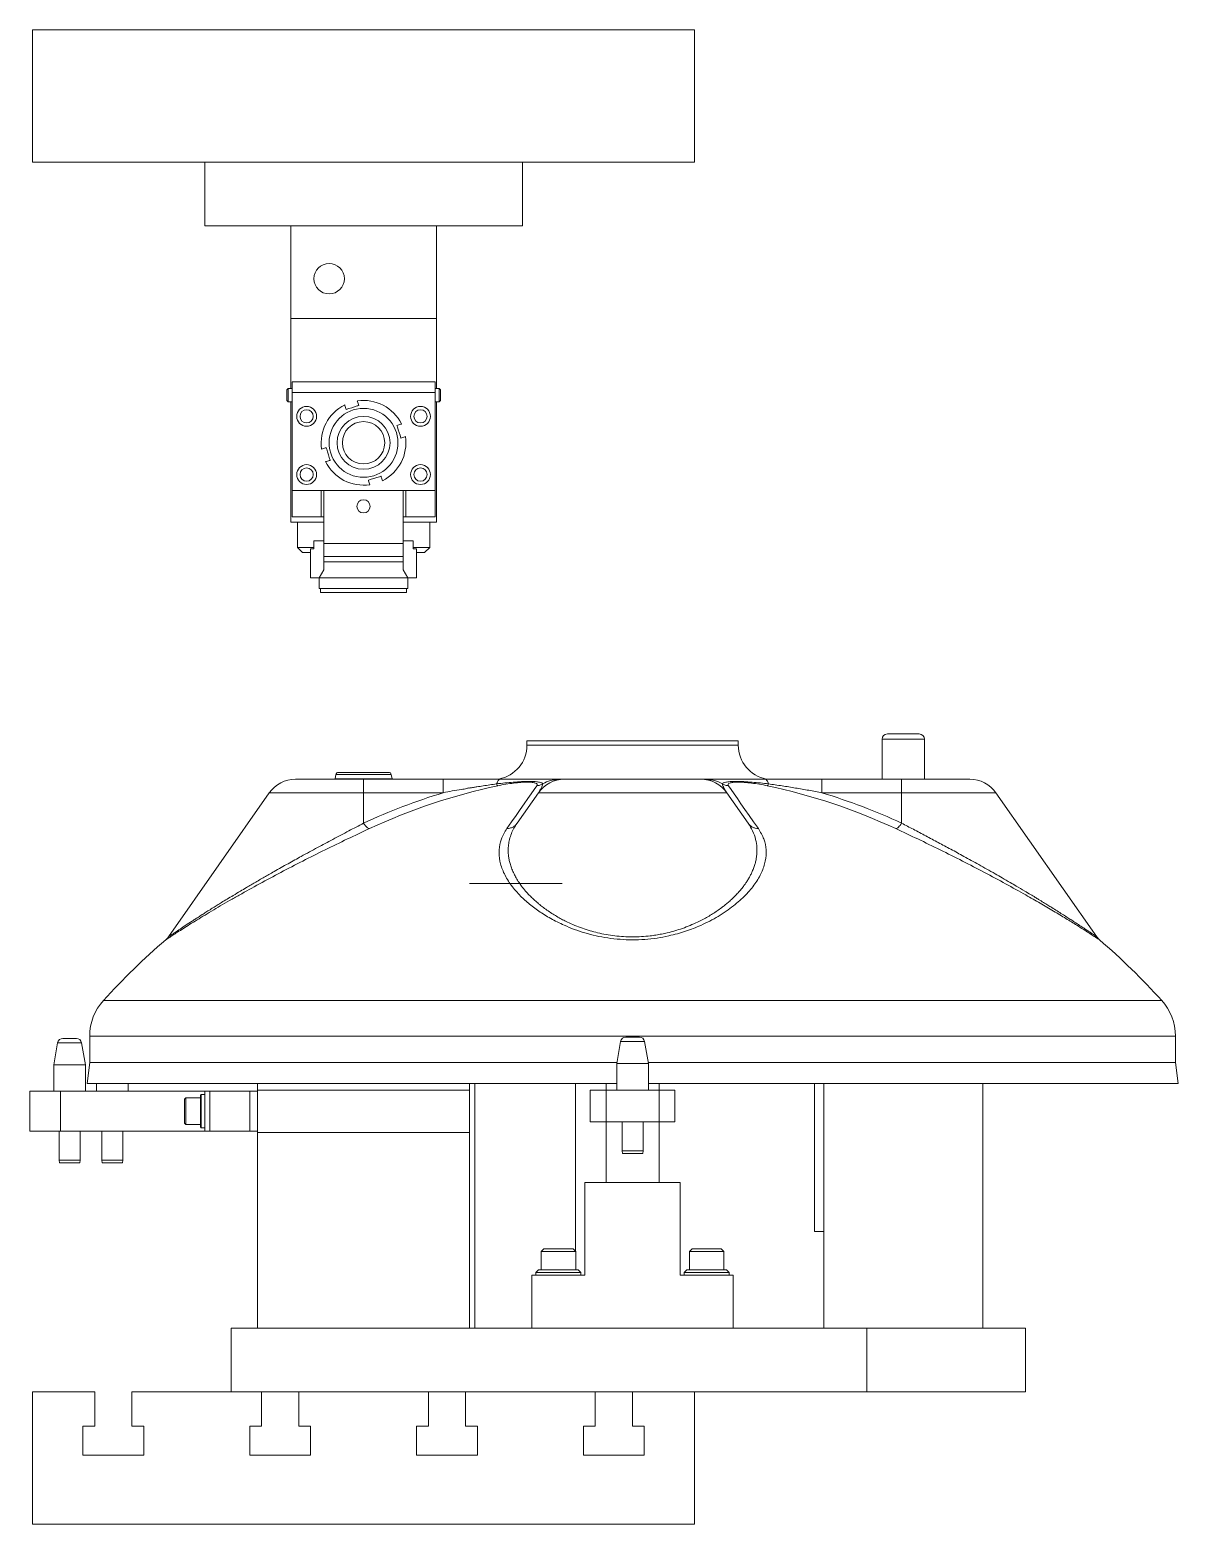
# Model space of a CAD drawing. Header units: millimetres. Extents: x -21 to 4031, y 177 to 2811.
# Drawn here: x 2342 to 2776, y 913 to 1478 of the extents above; entities that cross this region are included whole.
import ezdxf

# ---------------------------------------------------------------- set-up
doc = ezdxf.new("R2010")
doc.units = ezdxf.units.MM

msp = doc.modelspace()

# ---------------------------------------------------------------- linework, layer by layer
at = {"color": 7, "linetype": 'Continuous', "lineweight": 15}
for p, q in [((2343.05, 1477.77), (2343.05, 1427.77)), ((2343.05, 1477.77), (2593.05, 1477.77)), ((2593.05, 1477.77), (2593.05, 1427.77)), ((2343.05, 1427.77), (2593.05, 1427.77)), ((2408.05, 1427.77), (2408.05, 1403.77)), ((2528.05, 1427.77), (2528.05, 1403.77)), ((2408.05, 1403.77), (2528.05, 1403.77)), ((2440.55, 1403.77), (2440.55, 1368.77)), ((2495.55, 1403.77), (2495.55, 1368.77)), ((2440.55, 1368.77), (2495.55, 1368.77)), ((2440.55, 1368.77), (2440.55, 1342.27)), ((2495.55, 1368.77), (2495.55, 1342.27)), ((2441.05, 1340.77), (2441.05, 1344.77)), ((2441.05, 1344.77), (2495.05, 1344.77)), ((2495.05, 1344.77), (2495.05, 1340.77)), ((2439.55, 1342.27), (2439.05, 1341.77)), ((2439.05, 1337.77), (2439.05, 1341.77)), ((2441.05, 1342.27), (2439.55, 1342.27)), ((2439.55, 1342.27), (2439.55, 1337.27)), ((2441.05, 1340.77), (2441.05, 1303.77)), ((2495.05, 1340.77), (2441.05, 1340.77)), ((2496.55, 1342.27), (2495.05, 1342.27)), ((2495.05, 1303.77), (2495.05, 1340.77)), ((2497.05, 1341.77), (2496.55, 1342.27)), ((2496.55, 1337.27), (2496.55, 1342.27)), ((2497.05, 1341.77), (2497.05, 1337.77)), ((2439.05, 1337.77), (2439.55, 1337.27)), ((2439.55, 1337.27), (2441.05, 1337.27)), ((2440.55, 1337.27), (2440.55, 1291.77)), ((2495.05, 1337.27), (2496.55, 1337.27)), ((2495.55, 1337.27), (2495.55, 1291.77)), ((2496.55, 1337.27), (2497.05, 1337.77)), ((2441.05, 1303.77), (2495.05, 1303.77)), ((2441.05, 1303.77), (2441.05, 1293.77)), ((2452.05, 1303.77), (2452.05, 1293.77)), ((2453.05, 1283.77), (2453.05, 1303.77)), ((2483.05, 1303.77), (2483.05, 1283.77)), ((2484.05, 1293.77), (2484.05, 1303.77)), ((2495.05, 1293.77), (2495.05, 1303.77)), ((2441.05, 1293.77), (2452.05, 1293.77)), ((2452.05, 1293.77), (2453.05, 1293.77)), ((2483.05, 1293.77), (2484.05, 1293.77)), ((2484.05, 1293.77), (2495.05, 1293.77)), ((2440.55, 1291.77), (2453.05, 1291.77)), ((2443.05, 1291.77), (2443.05, 1282.27)), ((2483.05, 1291.77), (2495.55, 1291.77)), ((2493.05, 1282.27), (2493.05, 1291.77)), ((2443.05, 1282.27), (2445.05, 1280.27)), ((2443.05, 1282.27), (2449.29, 1282.27)), ((2448.05, 1281.77), (2448.05, 1270.77)), ((2449.29, 1281.77), (2448.05, 1281.77)), ((2449.29, 1284.77), (2449.29, 1281.77)), ((2449.29, 1284.77), (2453.05, 1284.77)), ((2453.05, 1283.77), (2483.05, 1283.77)), ((2453.05, 1283.77), (2453.05, 1278.77)), ((2483.05, 1284.77), (2486.8, 1284.77)), ((2483.05, 1283.77), (2483.05, 1278.77)), ((2486.8, 1281.77), (2486.8, 1284.77)), ((2486.8, 1282.27), (2493.05, 1282.27)), ((2488.05, 1281.77), (2486.8, 1281.77)), ((2488.05, 1281.77), (2488.05, 1270.77)), ((2491.05, 1280.27), (2493.05, 1282.27)), ((2448.05, 1280.27), (2445.05, 1280.27)), ((2483.05, 1278.77), (2453.05, 1278.77)), ((2453.05, 1278.77), (2453.05, 1276.77)), ((2453.05, 1276.77), (2483.05, 1276.77)), ((2453.05, 1273.77), (2453.05, 1276.77)), ((2483.05, 1276.77), (2483.05, 1278.77)), ((2483.05, 1276.77), (2483.05, 1273.77)), ((2491.05, 1280.27), (2488.05, 1280.27)), ((2448.05, 1270.77), (2451.31, 1270.77)), ((2451.27, 1270.77), (2451.27, 1266.77)), ((2451.31, 1270.77), (2453.05, 1273.77)), ((2484.78, 1270.77), (2451.31, 1270.77)), ((2483.05, 1273.77), (2484.78, 1270.77)), ((2484.78, 1270.77), (2488.05, 1270.77)), ((2484.82, 1266.77), (2484.82, 1270.77)), ((2451.27, 1266.77), (2484.82, 1266.77)), ((2451.8, 1266.77), (2451.8, 1265.27)), ((2451.8, 1265.27), (2484.3, 1265.27)), ((2484.3, 1265.27), (2484.3, 1266.77)), ((2529.75, 1209.22), (2529.75, 1207.53)), ((2609.55, 1209.22), (2529.75, 1209.22)), ((2609.55, 1207.53), (2609.55, 1209.22)), ((2663.85, 1209.77), (2663.85, 1194.67)), ((2665.85, 1211.77), (2677.85, 1211.77)), ((2679.85, 1194.67), (2679.85, 1209.77)), ((2476.85, 1197.27), (2458.58, 1197.27)), ((2477.52, 1197.27), (2476.85, 1197.27)), ((2442.29, 1194.67), (2468.05, 1194.67)), ((2457.59, 1196.44), (2457.3, 1194.77)), ((2457.3, 1194.77), (2457.3, 1194.67)), ((2478.04, 1194.77), (2457.3, 1194.77)), ((2468.05, 1194.67), (2468.05, 1189.55)), ((2468.05, 1194.67), (2498.13, 1194.67)), ((2478.8, 1194.77), (2478.04, 1194.77)), ((2478.8, 1194.77), (2478.5, 1196.44)), ((2478.8, 1194.67), (2478.8, 1194.77)), ((2542.38, 1194.67), (2541.05, 1194.64)), ((2542.5, 1194.67), (2542.38, 1194.67)), ((2543.89, 1194.67), (2595.4, 1194.67)), ((2596.61, 1194.67), (2596.51, 1194.67)), ((2598.24, 1194.64), (2596.61, 1194.67)), ((2641.16, 1194.67), (2671.25, 1194.67)), ((2671.25, 1194.67), (2671.25, 1189.55)), ((2671.25, 1194.67), (2697, 1194.67)), ((2432.46, 1189.55), (2394.33, 1135.09)), ((2468.05, 1189.55), (2468.05, 1178.06)), ((2468.05, 1189.55), (2498.13, 1189.55)), ((2534.06, 1189.55), (2526.02, 1178.06)), ((2534.06, 1189.55), (2605.23, 1189.55)), ((2605.23, 1189.55), (2613.28, 1178.06)), ((2641.16, 1189.55), (2671.25, 1189.55)), ((2671.25, 1189.55), (2671.25, 1178.06)), ((2744.96, 1135.1), (2706.83, 1189.55)), ((2508.05, 1155.27), (2543.05, 1155.27)), ((2354.49, 1096.77), (2359.6, 1096.77)), ((2364.65, 1097.67), (2364.65, 1087.67)), ((2565.12, 1095.62), (2563.65, 1087.27)), ((2567.09, 1097.27), (2572.2, 1097.27)), ((2575.65, 1087.27), (2574.17, 1095.62)), ((2774.65, 1087.67), (2774.65, 1097.67)), ((2352.52, 1095.12), (2351.05, 1086.77)), ((2363.05, 1086.77), (2361.57, 1095.12)), ((2351.05, 1086.77), (2351.05, 1076.77)), ((2363.05, 1086.77), (2351.05, 1086.77)), ((2363.05, 1076.77), (2363.05, 1086.77)), ((2364.65, 1087.67), (2363.65, 1079.67)), ((2364.65, 1087.67), (2563.72, 1087.67)), ((2563.65, 1087.27), (2563.65, 1077.27)), ((2575.65, 1087.27), (2563.65, 1087.27)), ((2575.58, 1087.67), (2774.65, 1087.67)), ((2575.65, 1077.27), (2575.65, 1087.27)), ((2775.65, 1079.67), (2774.65, 1087.67)), ((2363.65, 1079.67), (2563.65, 1079.67)), ((2367.15, 1079.67), (2367.15, 1076.77)), ((2379.15, 1076.77), (2379.15, 1079.67)), ((2428.05, 1079.67), (2428.05, 1077.27)), ((2508.05, 1079.67), (2508.05, 1077.27)), ((2510.05, 1079.67), (2510.05, 987.27)), ((2548.05, 1016.37), (2548.05, 1079.67)), ((2559.65, 1079.67), (2559.65, 1077.27)), ((2575.65, 1079.67), (2775.65, 1079.67)), ((2579.65, 1077.27), (2579.65, 1079.67)), ((2638.35, 1023.77), (2638.35, 1079.67)), ((2641.85, 1079.67), (2641.85, 987.27)), ((2701.85, 987.27), (2701.85, 1079.67)), ((2342.05, 1076.77), (2342.05, 1061.77)), ((2342.05, 1076.77), (2353.58, 1076.77)), ((2353.58, 1076.77), (2353.58, 1061.77)), ((2353.58, 1076.77), (2410.05, 1076.77)), ((2400.95, 1074.27), (2400.45, 1073.77)), ((2400.45, 1067.54), (2400.45, 1073.77)), ((2406.45, 1074.27), (2400.95, 1074.27)), ((2400.95, 1074.27), (2400.95, 1067.35)), ((2406.75, 1075.52), (2406.45, 1075.22)), ((2406.45, 1066.99), (2406.45, 1075.22)), ((2408.05, 1075.52), (2406.75, 1075.52)), ((2406.75, 1075.52), (2406.75, 1066.87)), ((2410.05, 1076.77), (2408.05, 1076.77)), ((2408.05, 1076.77), (2408.05, 1061.77)), ((2410.05, 1076.77), (2410.05, 1061.77)), ((2410.05, 1076.77), (2425.05, 1076.77)), ((2425.05, 1076.77), (2425.05, 1061.77)), ((2428.05, 1076.77), (2425.05, 1076.77)), ((2428.05, 1077.27), (2508.05, 1077.27)), ((2428.05, 1077.27), (2428.05, 1061.27)), ((2508.05, 1077.27), (2508.05, 1061.27)), ((2553.65, 1077.27), (2553.65, 1065.27)), ((2553.65, 1077.27), (2553.67, 1077.27)), ((2553.67, 1077.27), (2553.67, 1065.27)), ((2553.67, 1077.27), (2559.66, 1077.27)), ((2559.66, 1077.27), (2559.66, 1065.27)), ((2559.66, 1077.27), (2579.63, 1077.27)), ((2579.63, 1077.27), (2579.63, 1065.27)), ((2579.63, 1077.27), (2585.62, 1077.27)), ((2585.62, 1077.27), (2585.62, 1065.27)), ((2585.62, 1077.27), (2585.65, 1077.27)), ((2585.65, 1077.27), (2585.65, 1065.27)), ((2400.45, 1064.77), (2400.45, 1067.54)), ((2400.95, 1067.35), (2400.95, 1064.27)), ((2406.45, 1063.32), (2406.45, 1066.99)), ((2342.05, 1061.77), (2353.58, 1061.77)), ((2353.05, 1061.77), (2353.05, 1050.77)), ((2353.58, 1061.77), (2410.05, 1061.77)), ((2361.05, 1050.77), (2361.05, 1061.77)), ((2369.15, 1061.77), (2369.15, 1050.77)), ((2377.15, 1050.77), (2377.15, 1061.77)), ((2400.45, 1064.77), (2400.95, 1064.27)), ((2400.95, 1064.27), (2406.45, 1064.27)), ((2406.45, 1063.32), (2406.75, 1063.02)), ((2406.75, 1066.87), (2406.75, 1063.02)), ((2406.75, 1063.02), (2408.05, 1063.02)), ((2408.05, 1061.77), (2410.05, 1061.77)), ((2410.05, 1061.77), (2425.05, 1061.77)), ((2428.05, 1061.77), (2425.05, 1061.77)), ((2428.05, 1061.27), (2508.05, 1061.27)), ((2428.05, 987.27), (2428.05, 1061.27)), ((2508.05, 1061.27), (2508.05, 987.27)), ((2553.65, 1065.27), (2553.67, 1065.27)), ((2553.67, 1065.27), (2559.66, 1065.27)), ((2559.65, 1065.27), (2559.65, 1042.27)), ((2559.66, 1065.27), (2579.63, 1065.27)), ((2565.65, 1065.27), (2565.65, 1054.27)), ((2573.65, 1054.27), (2573.65, 1065.27)), ((2579.63, 1065.27), (2585.62, 1065.27)), ((2579.65, 1042.27), (2579.65, 1065.27)), ((2585.62, 1065.27), (2585.65, 1065.27)), ((2353.05, 1050.77), (2353.22, 1049.77)), ((2353.05, 1050.77), (2360.3, 1050.77)), ((2360.3, 1050.77), (2361.05, 1050.77)), ((2360.87, 1049.77), (2361.05, 1050.77)), ((2369.15, 1050.77), (2369.32, 1049.77)), ((2369.15, 1050.77), (2376.4, 1050.77)), ((2376.4, 1050.77), (2377.15, 1050.77)), ((2376.97, 1049.77), (2377.15, 1050.77)), ((2565.65, 1054.27), (2565.82, 1053.27)), ((2565.65, 1054.27), (2569.65, 1054.27)), ((2569.65, 1053.27), (2565.82, 1053.27)), ((2569.65, 1054.27), (2573.65, 1054.27)), ((2573.47, 1053.27), (2569.65, 1053.27)), ((2573.47, 1053.27), (2573.65, 1054.27)), ((2360.15, 1049.77), (2353.22, 1049.77)), ((2360.87, 1049.77), (2360.15, 1049.77)), ((2376.25, 1049.77), (2369.32, 1049.77)), ((2376.97, 1049.77), (2376.25, 1049.77)), ((2551.65, 1042.27), (2551.65, 1007.27)), ((2587.65, 1042.27), (2551.65, 1042.27)), ((2587.65, 1007.27), (2587.65, 1042.27)), ((2638.35, 1023.77), (2641.85, 1023.77)), ((2536.15, 1017.27), (2535.15, 1016.27)), ((2535.15, 1016.27), (2535.15, 1009.27)), ((2548.15, 1016.27), (2535.15, 1016.27)), ((2536.15, 1017.27), (2547.15, 1017.27)), ((2548.15, 1016.27), (2547.15, 1017.27)), ((2548.15, 1009.27), (2548.15, 1016.27)), ((2592.15, 1017.27), (2591.15, 1016.27)), ((2591.15, 1016.27), (2591.15, 1009.27)), ((2604.15, 1016.27), (2591.15, 1016.27)), ((2592.15, 1017.27), (2603.15, 1017.27)), ((2604.15, 1016.27), (2603.15, 1017.27)), ((2604.15, 1009.27), (2604.15, 1016.27)), ((2551.65, 1007.27), (2531.65, 1007.27)), ((2531.65, 1007.27), (2531.65, 987.27)), ((2534.15, 1009.27), (2533.15, 1008.27)), ((2533.15, 1008.27), (2533.15, 1007.27)), ((2550.15, 1008.27), (2533.15, 1008.27)), ((2534.15, 1009.27), (2549.15, 1009.27)), ((2550.15, 1008.27), (2549.15, 1009.27)), ((2550.15, 1007.27), (2550.15, 1008.27)), ((2607.65, 1007.27), (2587.65, 1007.27)), ((2590.15, 1009.27), (2589.15, 1008.27)), ((2589.15, 1008.27), (2589.15, 1007.27)), ((2606.15, 1008.27), (2589.15, 1008.27)), ((2590.15, 1009.27), (2605.15, 1009.27)), ((2606.15, 1008.27), (2605.15, 1009.27)), ((2606.15, 1007.27), (2606.15, 1008.27)), ((2607.65, 987.27), (2607.65, 1007.27)), ((2418.05, 963.27), (2418.05, 987.27)), ((2418.05, 987.27), (2658.05, 987.27)), ((2658.05, 963.27), (2658.05, 987.27)), ((2658.05, 987.27), (2718.05, 987.27)), ((2718.05, 987.27), (2718.05, 963.27)), ((2343.05, 913.27), (2343.05, 963.27)), ((2343.05, 963.27), (2366.55, 963.27)), ((2366.55, 950.27), (2366.55, 963.27)), ((2380.55, 963.27), (2380.55, 950.27)), ((2380.55, 963.27), (2429.55, 963.27)), ((2443.55, 963.27), (2429.55, 963.27)), ((2429.55, 950.27), (2429.55, 963.27)), ((2443.55, 963.27), (2443.55, 950.27)), ((2443.55, 963.27), (2492.55, 963.27)), ((2506.55, 963.27), (2492.55, 963.27)), ((2492.55, 950.27), (2492.55, 963.27)), ((2506.55, 963.27), (2506.55, 950.27)), ((2506.55, 963.27), (2555.55, 963.27)), ((2569.55, 963.27), (2555.55, 963.27)), ((2555.55, 950.27), (2555.55, 963.27)), ((2569.55, 963.27), (2569.55, 950.27)), ((2569.55, 963.27), (2593.05, 963.27)), ((2658.05, 963.27), (2593.05, 963.27)), ((2593.05, 963.27), (2593.05, 913.27)), ((2718.05, 963.27), (2658.05, 963.27)), ((2362.05, 939.27), (2362.05, 950.27)), ((2362.05, 950.27), (2366.55, 950.27)), ((2380.55, 950.27), (2385.05, 950.27)), ((2385.05, 950.27), (2385.05, 939.27)), ((2425.05, 950.27), (2429.55, 950.27)), ((2425.05, 939.27), (2425.05, 950.27)), ((2443.55, 950.27), (2448.05, 950.27)), ((2448.05, 950.27), (2448.05, 939.27)), ((2488.05, 950.27), (2492.55, 950.27)), ((2488.05, 939.27), (2488.05, 950.27)), ((2506.55, 950.27), (2511.05, 950.27)), ((2511.05, 950.27), (2511.05, 939.27)), ((2551.05, 950.27), (2555.55, 950.27)), ((2551.05, 939.27), (2551.05, 950.27)), ((2569.55, 950.27), (2574.05, 950.27)), ((2574.05, 950.27), (2574.05, 939.27)), ((2385.05, 939.27), (2362.05, 939.27)), ((2448.05, 939.27), (2425.05, 939.27)), ((2511.05, 939.27), (2488.05, 939.27)), ((2574.05, 939.27), (2551.05, 939.27)), ((2593.05, 913.27), (2343.05, 913.27))]:
    msp.add_line(p, q, dxfattribs=at)
at = {"color": 8, "linetype": 'Continuous', "lineweight": 15}
for p, q in [((2664.06, 1209.77), (2663.85, 1209.77)), ((2679.85, 1209.77), (2664.06, 1209.77)), ((2609.55, 1207.53), (2529.75, 1207.53)), ((2477.77, 1196.44), (2457.59, 1196.44)), ((2478.5, 1196.44), (2477.77, 1196.44)), ((2569.65, 1194.75), (2542.09, 1194.75)), ((2597.17, 1194.75), (2569.65, 1194.75)), ((2432.46, 1189.55), (2468.05, 1189.55)), ((2671.25, 1189.55), (2706.83, 1189.55)), ((2369.85, 1111.12), (2569.65, 1111.12)), ((2569.65, 1111.12), (2769.45, 1111.12)), ((2364.65, 1097.67), (2774.65, 1097.67)), ((2574.17, 1095.62), (2565.12, 1095.62)), ((2361.57, 1095.12), (2352.52, 1095.12))]:
    msp.add_line(p, q, dxfattribs=at)
at = {"color": 7, "linetype": 'Continuous', "lineweight": 15, "flags": 128}
for points in [[(2533.48, 1192.2), (2532.47, 1190.75), (2531.34, 1189.14), (2530.09, 1187.36), (2528.73, 1185.41), (2527.25, 1183.3), (2525.66, 1181.03), (2523.96, 1178.6), (2522.16, 1176.02)], [(2617.14, 1176.02), (2615.33, 1178.6), (2613.63, 1181.03), (2612.04, 1183.3), (2610.56, 1185.41), (2609.2, 1187.36), (2607.95, 1189.14), (2606.82, 1190.75), (2605.81, 1192.2)]]:
    msp.add_lwpolyline(points, dxfattribs=at)
at = {"color": 7, "linetype": 'Continuous', "lineweight": 15}
for centre, radius in [((2455.05, 1383.77), 5.75), ((2446.55, 1331.77), 3.75), ((2446.55, 1331.77), 2.5), ((2468.05, 1321.77), 13), ((2489.55, 1331.77), 3.75), ((2489.55, 1331.77), 2.5), ((2468.05, 1321.77), 10), ((2468.05, 1321.77), 8), ((2446.55, 1309.77), 3.75), ((2446.55, 1309.77), 2.5), ((2489.55, 1309.77), 3.75), ((2489.55, 1309.77), 2.5), ((2468.05, 1297.77), 2.5)]:
    msp.add_circle(centre, radius, dxfattribs=at)
for centre, radius, start, end in [((2468.05, 1321.77), 16, 116.4351, 188.4565), ((2468.05, 1321.77), 16, 26.4351, 98.4565), ((2468.05, 1321.77), 16, 296.4351, 8.4565), ((2468.05, 1321.77), 16, 206.4351, 278.4565), ((2665.85, 1209.77), 2, 90, 180), ((2677.85, 1209.77), 2, 0, 90), ((2516.75, 1207.53), 13, 280.7734, 0), ((2622.55, 1207.53), 13, 180, 259.2266), ((2458.58, 1196.27), 1, 90, 170), ((2477.52, 1196.27), 1, 10, 90), ((2442.29, 1182.67), 12, 90, 145), ((2566.2, 969.15), 228.04, 102.002, 114.8802), ((2569.65, 929.51), 270, 100.7734, 100.8711), ((2543.89, 1182.67), 12, 90, 145), ((2595.4, 1182.67), 12, 35, 90), ((2569.65, 929.51), 270, 79.1289, 79.2266), ((2573.1, 969.15), 228.04, 65.1198, 77.9981), ((2697, 1182.67), 12, 35, 90), ((2564.58, 970.5), 228.91, 106.8764, 114.9434), ((2574.71, 970.5), 228.91, 65.0566, 73.1237), ((2569.65, 929.51), 270, 130.7639, 137.7314), ((2569.65, 929.51), 270, 42.2686, 49.2366), ((2384.65, 1097.67), 20, 137.7314, 180), ((2754.65, 1097.67), 20, 0, 42.2686), ((2354.49, 1094.77), 2, 90, 170), ((2359.6, 1094.77), 2, 10, 90), ((2567.09, 1095.27), 2, 90, 170), ((2572.2, 1095.27), 2, 10, 90)]:
    msp.add_arc(centre, radius, start, end, dxfattribs=at)
for points, knots in [([(2460.92, 1336.1), (2460.95, 1336.01), (2461.13, 1335.44), (2461.31, 1334.86), (2461.46, 1334.37)], [0, 0, 0, 0, 0.146035, 1, 1, 1, 1]), ([(2461.46, 1334.37), (2462.86, 1334.81), (2464.46, 1335.31), (2466.04, 1335.81), (2466.23, 1335.87)], [0, 0, 0, 0, 0.87788, 1, 1, 1, 1]), ([(2466.23, 1335.87), (2466.08, 1336.36), (2465.9, 1336.94), (2465.72, 1337.51), (2465.69, 1337.59)], [0, 0, 0, 0, 0.853965, 1, 1, 1, 1]), ([(2482.37, 1328.89), (2482.29, 1328.86), (2481.72, 1328.68), (2481.14, 1328.5), (2480.65, 1328.35)], [0, 0, 0, 0, 0.146033, 1, 1, 1, 1]), ([(2480.65, 1328.35), (2480.71, 1328.16), (2481.21, 1326.57), (2481.71, 1324.98), (2482.15, 1323.58)], [0, 0, 0, 0, 0.12212, 1, 1, 1, 1]), ([(2482.15, 1323.58), (2482.64, 1323.73), (2483.21, 1323.91), (2483.79, 1324.09), (2483.87, 1324.12)], [0, 0, 0, 0, 0.853963, 1, 1, 1, 1]), ([(2453.94, 1319.96), (2453.83, 1319.92), (2453.26, 1319.74), (2452.69, 1319.56), (2452.22, 1319.42)], [0, 0, 0, 0, 0.1843, 1, 1, 1, 1]), ([(2455.44, 1315.19), (2455, 1316.58), (2454.5, 1318.18), (2454, 1319.76), (2453.94, 1319.96)], [0, 0, 0, 0, 0.87788, 1, 1, 1, 1]), ([(2453.72, 1314.65), (2454.19, 1314.79), (2454.76, 1314.97), (2455.33, 1315.15), (2455.44, 1315.19)], [0, 0, 0, 0, 0.815701, 1, 1, 1, 1]), ([(2474.63, 1309.16), (2474.43, 1309.1), (2472.85, 1308.6), (2471.26, 1308.1), (2469.86, 1307.66)], [0, 0, 0, 0, 0.122118, 1, 1, 1, 1]), ([(2469.86, 1307.66), (2469.89, 1307.56), (2470.07, 1306.98), (2470.25, 1306.41), (2470.4, 1305.94)], [0, 0, 0, 0, 0.184294, 1, 1, 1, 1]), ([(2475.17, 1307.44), (2475.02, 1307.91), (2474.84, 1308.48), (2474.66, 1309.06), (2474.63, 1309.16)], [0, 0, 0, 0, 0.815694, 1, 1, 1, 1]), ([(2498.13, 1194.67), (2498.13, 1194.6), (2498.13, 1194.47), (2498.13, 1193.4), (2498.13, 1191.8), (2498.13, 1190.3), (2498.13, 1189.55)], [0, 0, 0, 0, 0.25, 0.5, 0.75, 1, 1, 1, 1]), ([(2498.13, 1194.67), (2500.53, 1194.67), (2505.37, 1194.67), (2512.54, 1194.67), (2517.25, 1194.67), (2519.56, 1194.67)], [0, 0, 0, 0, 0.33412, 0.673177, 1, 1, 1, 1]), ([(2498.13, 1189.55), (2500.39, 1190.04), (2503.32, 1190.68), (2506.75, 1191), (2507.73, 1191.43), (2508.15, 1191.36), (2508.15, 1191.36), (2508.15, 1191.36), (2508.15, 1191.36), (2508.15, 1191.36), (2508.15, 1191.36), (2508.15, 1191.36), (2508.15, 1191.36), (2508.15, 1191.36), (2508.15, 1191.36), (2508.16, 1191.36), (2508.17, 1191.36), (2508.2, 1191.37), (2508.25, 1191.38), (2508.36, 1191.39), (2508.57, 1191.43), (2508.97, 1191.5), (2509.76, 1191.63), (2511.21, 1191.86), (2514.12, 1192.32), (2516.59, 1192.67), (2518.29, 1192.91)], [0, 0, 0, 0, 0.341812, 0.44345, 0.499155, 0.499156, 0.499157, 0.499158, 0.49916, 0.499164, 0.499173, 0.499191, 0.499226, 0.499297, 0.499438, 0.49972, 0.500283, 0.501409, 0.503658, 0.508143, 0.517056, 0.534659, 0.568974, 0.634045, 0.749993, 1, 1, 1, 1]), ([(2518.29, 1192.91), (2518.49, 1193.42), (2518.89, 1194.44), (2519.34, 1194.59), (2519.56, 1194.67)], [0, 0, 0, 0, 0.5, 1, 1, 1, 1]), ([(2518.29, 1192.91), (2519.32, 1193.03), (2521.46, 1193.28), (2524.65, 1193.58), (2527.77, 1193.81), (2530.6, 1193.89), (2532.92, 1193.8), (2534.55, 1193.58), (2535.54, 1193.28), (2535.67, 1193.03), (2535.74, 1192.91)], [0, 0, 0, 0, 0.114753, 0.235943, 0.364915, 0.500127, 0.635495, 0.764604, 0.885522, 1, 1, 1, 1]), ([(2518.78, 1192.2), (2518.7, 1192.26), (2518.56, 1192.39), (2518.38, 1192.74), (2518.29, 1192.91)], [0, 0, 0, 0, 0.5, 1, 1, 1, 1]), ([(2518.78, 1192.2), (2519.77, 1192.4), (2521.76, 1192.8), (2524.75, 1193.24), (2527.53, 1193.52), (2529.94, 1193.62), (2531.84, 1193.52), (2533.11, 1193.24), (2533.73, 1192.8), (2533.57, 1192.4), (2533.48, 1192.2)], [0, 0, 0, 0, 0.124768, 0.249866, 0.37487, 0.499782, 0.624943, 0.749867, 0.874863, 1, 1, 1, 1]), ([(2519.56, 1194.67), (2520.9, 1194.67), (2523.57, 1194.67), (2527.24, 1194.67), (2530.58, 1194.67), (2533.29, 1194.67), (2535.5, 1194.67), (2537.25, 1194.67), (2539.08, 1194.67), (2540.8, 1194.67), (2541.5, 1194.67), (2541.85, 1194.67)], [0, 0, 0, 0, 0.125078, 0.250427, 0.375314, 0.500104, 0.583811, 0.66821, 0.750083, 0.876914, 1, 1, 1, 1]), ([(2535.74, 1192.91), (2535.38, 1192.74), (2534.67, 1192.39), (2533.88, 1192.26), (2533.48, 1192.2)], [0, 0, 0, 0, 0.5, 1, 1, 1, 1]), ([(2541.85, 1194.67), (2542.26, 1194.67), (2543.11, 1194.67), (2543.64, 1194.67), (2543.72, 1194.67), (2543.73, 1194.67)], [0, 0, 0, 0, 0.43356, 0.885169, 1, 1, 1, 1]), ([(2595.48, 1194.67), (2595.51, 1194.67), (2595.59, 1194.67), (2596.17, 1194.67), (2597.02, 1194.67), (2597.44, 1194.67)], [0, 0, 0, 0, 0.239136, 0.626558, 1, 1, 1, 1]), ([(2597.44, 1194.67), (2597.8, 1194.67), (2598.51, 1194.67), (2600.45, 1194.67), (2602.89, 1194.67), (2605.37, 1194.67), (2607.72, 1194.67), (2609.84, 1194.67), (2612.5, 1194.67), (2615.75, 1194.67), (2618.42, 1194.67), (2619.73, 1194.67)], [0, 0, 0, 0, 0.125079, 0.250427, 0.375314, 0.500104, 0.583811, 0.668211, 0.750084, 0.876914, 1, 1, 1, 1]), ([(2603.55, 1192.91), (2603.62, 1193.03), (2603.76, 1193.28), (2604.74, 1193.58), (2606.38, 1193.81), (2608.7, 1193.89), (2611.54, 1193.8), (2614.65, 1193.58), (2617.84, 1193.28), (2619.97, 1193.03), (2621.01, 1192.91)], [0, 0, 0, 0, 0.114753, 0.235943, 0.364915, 0.500127, 0.635495, 0.764604, 0.885522, 1, 1, 1, 1]), ([(2603.55, 1192.91), (2603.91, 1192.74), (2604.62, 1192.39), (2605.41, 1192.26), (2605.81, 1192.2)], [0, 0, 0, 0, 0.500001, 1, 1, 1, 1]), ([(2605.81, 1192.2), (2605.73, 1192.4), (2605.56, 1192.8), (2606.18, 1193.24), (2607.45, 1193.52), (2609.34, 1193.62), (2611.76, 1193.52), (2614.54, 1193.24), (2617.53, 1192.8), (2619.52, 1192.4), (2620.52, 1192.2)], [0, 0, 0, 0, 0.124708, 0.249714, 0.374775, 0.499924, 0.624798, 0.749778, 0.875009, 1, 1, 1, 1]), ([(2619.73, 1194.67), (2619.95, 1194.59), (2620.4, 1194.44), (2620.81, 1193.42), (2621.01, 1192.91)], [0, 0, 0, 0, 0.5, 1, 1, 1, 1]), ([(2619.73, 1194.67), (2622.03, 1194.67), (2626.73, 1194.67), (2633.9, 1194.67), (2638.75, 1194.67), (2641.16, 1194.67)], [0, 0, 0, 0, 0.325464, 0.664476, 1, 1, 1, 1]), ([(2621.01, 1192.91), (2620.92, 1192.74), (2620.73, 1192.39), (2620.59, 1192.26), (2620.52, 1192.2)], [0, 0, 0, 0, 0.499999, 1, 1, 1, 1]), ([(2621.01, 1192.91), (2622.7, 1192.67), (2626.08, 1192.19), (2631.14, 1191.37), (2636.17, 1190.5), (2639.5, 1189.87), (2641.16, 1189.55)], [0, 0, 0, 0, 0.249765, 0.500368, 0.750683, 1, 1, 1, 1]), ([(2641.16, 1194.67), (2641.16, 1194.6), (2641.16, 1194.47), (2641.16, 1193.4), (2641.16, 1191.8), (2641.16, 1190.3), (2641.16, 1189.55)], [0, 0, 0, 0, 0.25, 0.5, 0.75, 1, 1, 1, 1]), ([(2468.05, 1178.06), (2468.25, 1177.77), (2468.67, 1177.2), (2469.26, 1176.58), (2469.81, 1176.15), (2470.11, 1176.06), (2470.25, 1176.02)], [0, 0, 0, 0, 0.250001, 0.5, 0.75, 1, 1, 1, 1]), ([(2617.14, 1176.02), (2617.91, 1174.73), (2619.45, 1172.13), (2620.23, 1168), (2619.94, 1163.76), (2618.51, 1159.46), (2616.01, 1155.14), (2613.06, 1151.59), (2610.17, 1148.82), (2607.74, 1146.79), (2605.03, 1144.8), (2602.05, 1142.88), (2598.83, 1141.09), (2594.79, 1139.15), (2589.73, 1137.18), (2584.11, 1135.61), (2578.9, 1134.64), (2574.29, 1134.12), (2569.59, 1133.96), (2564.9, 1134.14), (2560.28, 1134.65), (2555.83, 1135.49), (2551.58, 1136.6), (2547.57, 1137.94), (2543.19, 1139.73), (2538.64, 1142.02), (2534.12, 1144.84), (2530.2, 1147.83), (2526.51, 1151.26), (2523.27, 1155.16), (2520.78, 1159.46), (2519.35, 1163.77), (2519.06, 1168), (2519.84, 1172.13), (2521.39, 1174.73), (2522.16, 1176.02)], [0, 0, 0, 0, 0.0416281, 0.083377, 0.1250401, 0.1669, 0.2086853, 0.2503017, 0.2712099, 0.292114, 0.3128653, 0.3344019, 0.3551857, 0.3753608, 0.4066984, 0.4379333, 0.4587534, 0.4794955, 0.5002527, 0.5209556, 0.5416792, 0.5626165, 0.5832823, 0.6040919, 0.625065, 0.656316, 0.6874753, 0.718773, 0.7500007, 0.7913107, 0.8332649, 0.874976, 0.9165964, 0.9583861, 1, 1, 1, 1]), ([(2522.16, 1176.02), (2522.55, 1176.06), (2523.33, 1176.15), (2524.39, 1176.58), (2525.32, 1177.2), (2525.79, 1177.77), (2526.02, 1178.06)], [0, 0, 0, 0, 0.250001, 0.5, 0.75, 1, 1, 1, 1]), ([(2526.02, 1178.06), (2525.6, 1177.42), (2524.75, 1176.13), (2523.82, 1174.09), (2523.14, 1172.02), (2522.75, 1169.91), (2522.62, 1167.76), (2522.75, 1165.78), (2523.06, 1163.99), (2523.48, 1162.39), (2524.07, 1160.69), (2524.8, 1159.02), (2525.7, 1157.33), (2526.67, 1155.77), (2527.84, 1154.12), (2529.12, 1152.53), (2530.51, 1151.01), (2531.79, 1149.72), (2533.1, 1148.52), (2534.48, 1147.35), (2536.04, 1146.13), (2537.71, 1144.92), (2539.54, 1143.73), (2541.37, 1142.63), (2543.18, 1141.63), (2545.3, 1140.57), (2547.77, 1139.47), (2550.63, 1138.37), (2553.51, 1137.44), (2556.5, 1136.63), (2559.61, 1135.98), (2562.89, 1135.49), (2566.22, 1135.19), (2569.6, 1135.08), (2572.97, 1135.18), (2575.93, 1135.44), (2578.47, 1135.79), (2580.62, 1136.18), (2583.01, 1136.7), (2585.65, 1137.4), (2588.53, 1138.32), (2591.42, 1139.43), (2593.97, 1140.56), (2596.2, 1141.67), (2598.09, 1142.72), (2599.89, 1143.81), (2601.63, 1144.96), (2603.15, 1146.06), (2604.52, 1147.12), (2605.74, 1148.13), (2606.87, 1149.13), (2607.93, 1150.15), (2608.96, 1151.2), (2610.12, 1152.47), (2611.19, 1153.78), (2612.09, 1155.01), (2612.86, 1156.15), (2613.57, 1157.31), (2614.24, 1158.55), (2614.87, 1159.88), (2615.45, 1161.29), (2615.92, 1162.76), (2616.26, 1164.16), (2616.6, 1166.2), (2616.7, 1168.81), (2616.2, 1172.03), (2615.14, 1175.11), (2613.89, 1177.09), (2613.28, 1178.06)], [0, 0, 0, 0, 0.019775, 0.04033, 0.061695, 0.081442, 0.102175, 0.123929, 0.138341, 0.153563, 0.169621, 0.186541, 0.20143, 0.217958, 0.231186, 0.249374, 0.264344, 0.276139, 0.287836, 0.30081, 0.312333, 0.32629, 0.339564, 0.352135, 0.363986, 0.375103, 0.391815, 0.407807, 0.423076, 0.437625, 0.453439, 0.468778, 0.484335, 0.499754, 0.515255, 0.530749, 0.540897, 0.551259, 0.561843, 0.576206, 0.591441, 0.607549, 0.624522, 0.636594, 0.649293, 0.661695, 0.674056, 0.687357, 0.696908, 0.707432, 0.718906, 0.727542, 0.738035, 0.750341, 0.765216, 0.776328, 0.785903, 0.798138, 0.809477, 0.821479, 0.835987, 0.849914, 0.863273, 0.876079, 0.90823, 0.938309, 0.970035, 1, 1, 1, 1]), ([(2613.28, 1178.06), (2613.51, 1177.77), (2613.97, 1177.2), (2614.9, 1176.58), (2615.96, 1176.15), (2616.74, 1176.06), (2617.14, 1176.02)], [0, 0, 0, 0, 0.250001, 0.500001, 0.750001, 1, 1, 1, 1]), ([(2669.04, 1176.02), (2669.19, 1176.06), (2669.48, 1176.15), (2670.03, 1176.58), (2670.62, 1177.2), (2671.04, 1177.77), (2671.25, 1178.06)], [0, 0, 0, 0, 0.25, 0.499999, 0.75, 1, 1, 1, 1]), ([(2394.35, 1135.11), (2394.2, 1134.91), (2393.9, 1134.52), (2393.53, 1134.18), (2393.35, 1134.01)], [0, 0, 0, 0, 0.499993, 1, 1, 1, 1]), ([(2745.94, 1134.01), (2745.76, 1134.18), (2745.39, 1134.52), (2745.09, 1134.92), (2744.94, 1135.12)], [0, 0, 0, 0, 0.499997, 1, 1, 1, 1])]:
    msp.add_open_spline(points, degree=3, knots=knots, dxfattribs=at)
at = {"color": 8, "linetype": 'Continuous', "lineweight": 15}
for points, knots in [([(2535.74, 1192.91), (2535.68, 1192.67), (2535.56, 1192.19), (2535.18, 1191.37), (2534.79, 1190.65), (2534.48, 1190.18), (2534.38, 1190.03)], [0, 0, 0, 0, 0.286045, 0.573049, 0.859724, 1, 1, 1, 1]), ([(2541.06, 1194.56), (2540.25, 1194.49), (2538.37, 1194.34), (2536.69, 1193.43), (2535.74, 1192.91)], [0, 0, 0, 0, 0.428797, 1, 1, 1, 1]), ([(2598.23, 1194.56), (2599.04, 1194.49), (2600.92, 1194.33), (2602.6, 1193.43), (2603.55, 1192.91)], [0, 0, 0, 0, 0.428771, 1, 1, 1, 1]), ([(2604.93, 1190.02), (2604.75, 1190.32), (2604.47, 1190.77), (2604.27, 1191), (2604.14, 1191.43), (2604.12, 1191.36), (2604.12, 1191.36), (2604.12, 1191.36), (2604.12, 1191.36), (2604.12, 1191.36), (2604.12, 1191.36), (2604.12, 1191.36), (2604.12, 1191.36), (2604.12, 1191.36), (2604.12, 1191.36), (2604.12, 1191.36), (2604.12, 1191.36), (2604.12, 1191.37), (2604.12, 1191.38), (2604.11, 1191.39), (2604.09, 1191.43), (2604.06, 1191.5), (2603.99, 1191.63), (2603.89, 1191.86), (2603.7, 1192.32), (2603.61, 1192.67), (2603.55, 1192.91)], [0, 0, 0, 0, 0.24699, 0.363271, 0.427001, 0.427002, 0.427003, 0.427004, 0.427007, 0.427012, 0.427022, 0.427042, 0.427082, 0.427163, 0.427324, 0.427647, 0.428292, 0.42958, 0.432153, 0.437284, 0.447481, 0.46762, 0.506878, 0.581324, 0.713976, 1, 1, 1, 1]), ([(2470.25, 1176.02), (2467.5, 1174.73), (2461.98, 1172.13), (2453.5, 1168.01), (2445.05, 1163.77), (2436.74, 1159.47), (2428.7, 1155.15), (2422.3, 1151.6), (2417.44, 1148.83), (2413.94, 1146.79), (2410.57, 1144.8), (2407.39, 1142.89), (2404.45, 1141.09), (2401.77, 1139.43), (2399.37, 1137.91), (2397.27, 1136.57), (2395.57, 1135.46), (2394.31, 1134.64), (2393.5, 1134.11), (2393.4, 1134.05), (2393.35, 1134.01)], [0, 0, 0, 0, 0.083196, 0.166675, 0.250057, 0.333347, 0.417256, 0.500543, 0.542236, 0.584185, 0.625685, 0.668412, 0.710004, 0.750711, 0.792829, 0.834596, 0.875858, 0.917783, 0.959003, 1, 1, 1, 1]), ([(2394.35, 1135.12), (2394.37, 1135.13), (2394.43, 1135.17), (2394.88, 1135.48), (2395.59, 1135.96), (2396.67, 1136.69), (2398.21, 1137.72), (2400.27, 1139.09), (2402.25, 1140.39), (2403.97, 1141.51), (2405.32, 1142.38), (2406.72, 1143.27), (2408.17, 1144.2), (2409.69, 1145.15), (2411.22, 1146.12), (2412.82, 1147.11), (2414.54, 1148.17), (2416.57, 1149.42), (2418.92, 1150.84), (2421.37, 1152.3), (2423.63, 1153.65), (2425.43, 1154.7), (2427.06, 1155.66), (2428.71, 1156.62), (2430.52, 1157.66), (2432.36, 1158.72), (2434.48, 1159.93), (2436.89, 1161.29), (2439.51, 1162.75), (2442.04, 1164.16), (2445.74, 1166.2), (2450.53, 1168.81), (2456.54, 1172.03), (2462.37, 1175.11), (2466.19, 1177.09), (2468.05, 1178.06)], [0, 0, 0, 0, 0.030436, 0.061498, 0.092114, 0.123693, 0.164609, 0.20626, 0.248976, 0.269102, 0.290039, 0.311773, 0.33148, 0.352463, 0.374695, 0.393234, 0.415194, 0.44049, 0.469025, 0.500687, 0.527255, 0.547685, 0.562124, 0.582505, 0.602931, 0.62202, 0.642887, 0.671876, 0.699731, 0.726482, 0.752156, 0.816459, 0.876615, 0.940073, 1, 1, 1, 1]), ([(2745.94, 1134.01), (2745.94, 1134.01), (2746.03, 1133.96), (2745.72, 1134.16), (2744.97, 1134.65), (2743.68, 1135.5), (2741.97, 1136.6), (2739.87, 1137.94), (2737.04, 1139.73), (2733.34, 1142.02), (2728.67, 1144.84), (2723.59, 1147.83), (2717.58, 1151.27), (2710.56, 1155.17), (2702.53, 1159.48), (2694.24, 1163.77), (2685.8, 1168.01), (2677.32, 1172.13), (2671.79, 1174.73), (2669.04, 1176.02)], [0, 0, 0, 0, 0.000492, 0.041954, 0.083444, 0.12522, 0.166555, 0.208235, 0.250122, 0.31263, 0.374999, 0.437477, 0.500093, 0.583203, 0.666653, 0.749997, 0.8332, 0.916835, 1, 1, 1, 1]), ([(2671.25, 1178.06), (2672.72, 1177.29), (2675.73, 1175.73), (2680.37, 1173.29), (2685.09, 1170.78), (2689.89, 1168.19), (2694.04, 1165.93), (2697.58, 1163.98), (2700.47, 1162.37), (2703.47, 1160.69), (2706.42, 1159.01), (2709.36, 1157.33), (2712.01, 1155.79), (2714.84, 1154.13), (2717.41, 1152.61), (2719.78, 1151.19), (2721.53, 1150.13), (2723.17, 1149.14), (2724.78, 1148.15), (2726.42, 1147.14), (2728.15, 1146.06), (2729.97, 1144.93), (2731.86, 1143.73), (2733.58, 1142.63), (2735.13, 1141.64), (2736.77, 1140.57), (2738.46, 1139.46), (2740.12, 1138.36), (2741.52, 1137.43), (2742.71, 1136.63), (2743.67, 1135.98), (2744.41, 1135.48), (2744.82, 1135.2), (2744.99, 1135.08), (2744.94, 1135.12), (2744.94, 1135.12)], [0, 0, 0, 0, 0.047591, 0.09752, 0.146748, 0.195712, 0.247798, 0.27683, 0.307365, 0.339449, 0.373126, 0.402834, 0.43592, 0.461579, 0.498645, 0.524615, 0.545672, 0.561692, 0.584776, 0.605765, 0.624608, 0.652491, 0.679028, 0.704181, 0.727917, 0.750205, 0.783816, 0.815865, 0.846344, 0.875256, 0.906916, 0.937511, 0.968544, 0.999515, 1, 1, 1, 1])]:
    msp.add_open_spline(points, degree=3, knots=knots, dxfattribs=at)

doc.saveas('drawing.dxf')
